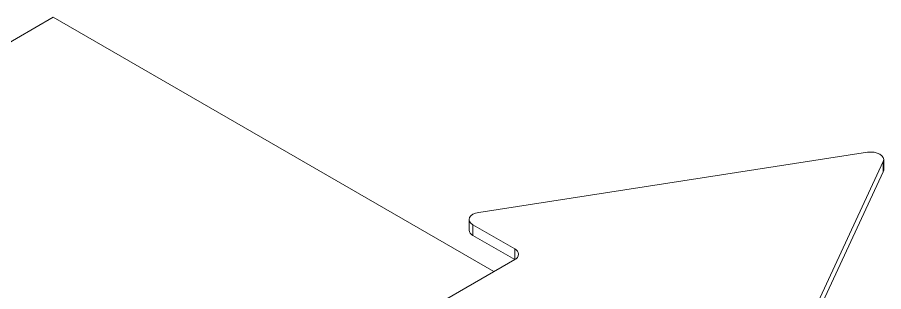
# Model space of a CAD drawing. Header units: millimetres. Extents: x 169 to 14583, y -399 to 10804.
# Drawn here: x 12066.4 to 12402, y 7914.5 to 8020.9 of the extents above; entities that cross this region are included whole.
import ezdxf

# ---------------------------------------------------------------- set-up
doc = ezdxf.new("R2010")
doc.units = ezdxf.units.MM
doc.header["$LTSCALE"] = 35

msp = doc.modelspace()

# ---------------------------------------------------------------- linework, layer by layer
at = {"color": 7, "linetype": 'Continuous', "lineweight": 18}
for p, q in [((12080.347, 8020.88), (11938.998, 7939.281)), ((12080.347, 8020.88), (12251.059, 7922.33)), ((12245.15, 7945.266), (12395.723, 7968.557)), ((12401.847, 7965.022), (12361.501, 7878.098)), ((12401.847, 7960.939), (12401.847, 7965.022)), ((12402.017, 7961.687), (12402.017, 7965.769)), ((12401.847, 7960.939), (12361.501, 7874.016)), ((12402.017, 7961.687), (12401.847, 7960.939)), ((12241.444, 7942.478), (12241.444, 7938.395)), ((12259.131, 7931.072), (12242.909, 7940.437)), ((12242.909, 7940.437), (12242.909, 7936.354)), ((12259.131, 7926.99), (12242.909, 7936.354)), ((12259.131, 7926.99), (12259.131, 7931.072)), ((12259.131, 7926.99), (12034.786, 7797.478))]:
    msp.add_line(p, q, dxfattribs=at)
at = {"color": 7, "linetype": 'Continuous', "lineweight": 18, "flags": 128}
for points in [[(12401.847, 7965.022), (12402.017, 7965.769), (12401.847, 7966.516), (12401.347, 7967.212), (12400.553, 7967.81), (12399.517, 7968.269), (12398.311, 7968.557), (12397.017, 7968.656), (12395.723, 7968.557)], [(12245.15, 7945.266), (12243.944, 7944.978), (12242.909, 7944.519), (12242.114, 7943.921), (12241.615, 7943.225), (12241.444, 7942.478), (12241.615, 7941.731), (12242.114, 7941.035), (12242.909, 7940.437)]]:
    msp.add_lwpolyline(points, dxfattribs=at)
at = {"color": 7, "linetype": 'Continuous', "lineweight": 18}
for centre, radius, start, end in [((12243.942, 7938.642), 2.51, 185.62978, 245.69036), ((12258.357, 7929.031), 2.183, 290.78342, 69.21658)]:
    msp.add_arc(centre, radius, start, end, dxfattribs=at)

doc.saveas('drawing.dxf')
